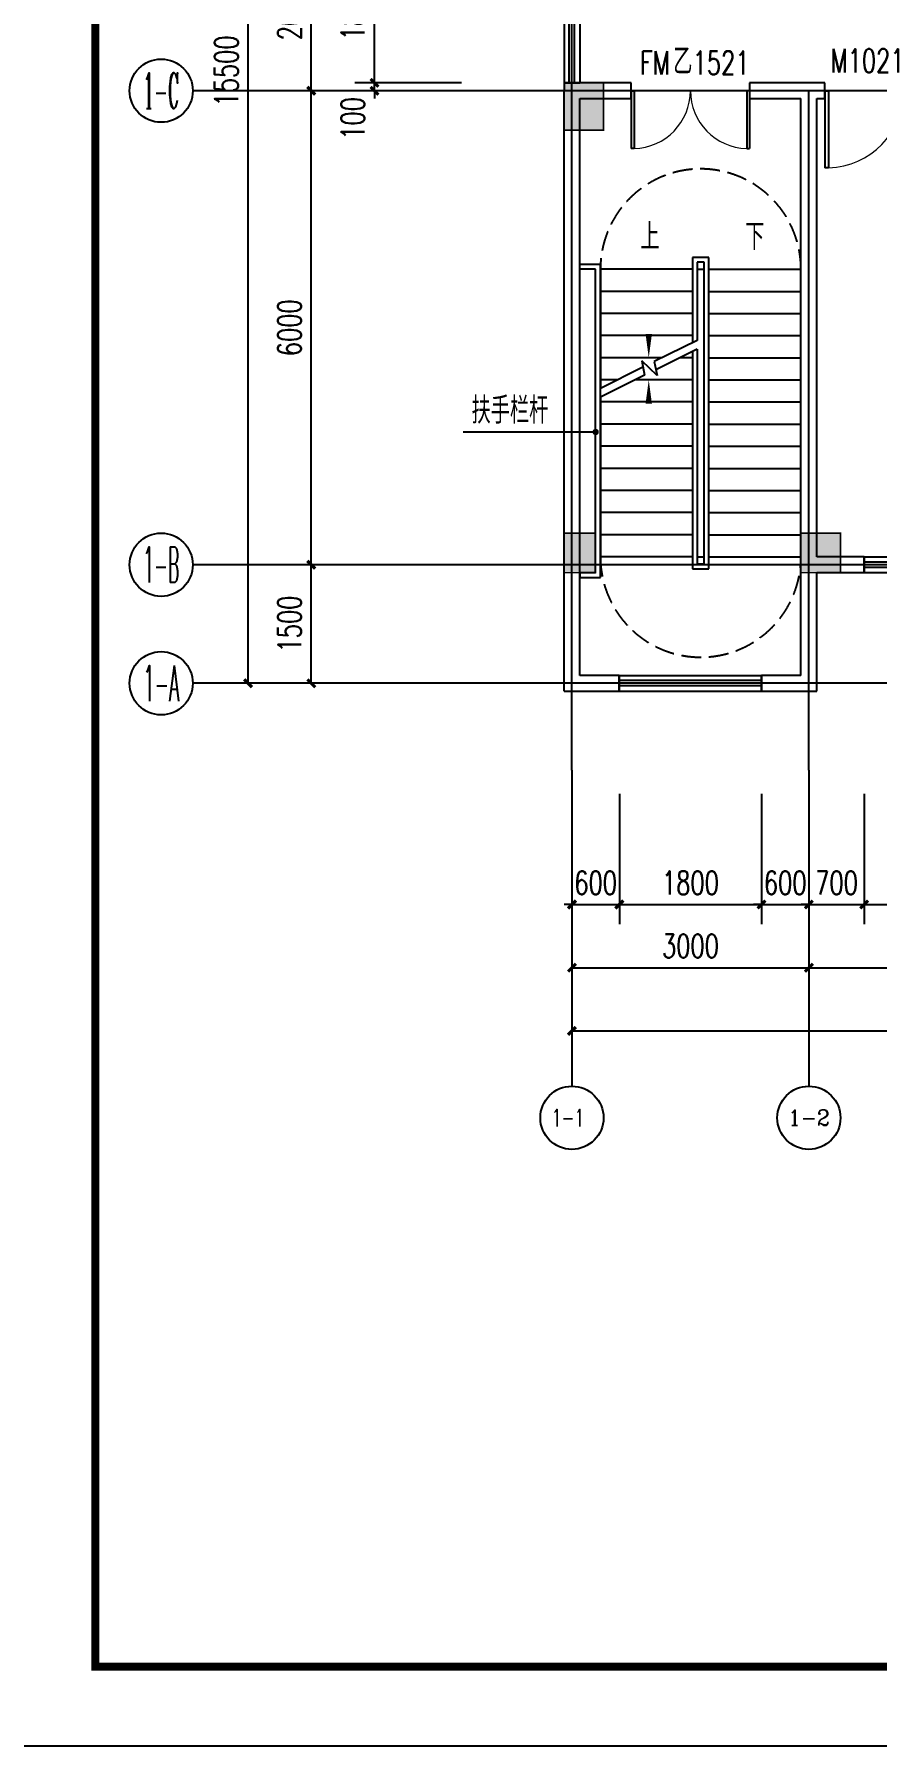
# Model space of a CAD drawing. Extents: x -6243262 to 3079315, y -2914302 to 172723.
# Drawn here: x -2495458 to -2484791, y -733350 to -711687 of the extents above; entities that cross this region are included whole.
import ezdxf
from ezdxf.enums import TextEntityAlignment as Align

# ---------------------------------------------------------------- set-up
doc = ezdxf.new("R2010")
doc.units = 0
doc.header["$LTSCALE"] = 1000
doc.linetypes.add('DASH', pattern=[0.35, 0.25, -0.1])
for name, color, linetype in [('0-柱网', 2, 'Continuous'), ('AXIS', 3, 'Continuous'), ('AXIS_TEXT', 7, 'Continuous'), ('DIM_LEAD', 3, 'Continuous'), ('DIM_SYMB', 3, 'Continuous'), ('DOOR_FIRE', 4, 'Continuous'), ('DOOR_FIRE_TEXT', 7, 'Continuous'), ('DOTE', 24, 'Continuous'), ('HANDRAIL', 3, 'Continuous'), ('PUB_DIM', 3, 'Continuous'), ('PUB_TITLE', 4, 'Continuous'), ('STAIR', 2, 'Continuous'), ('WALL', 9, 'Continuous'), ('WINDOW', 4, 'Continuous'), ('WINDOW_TEXT', 7, 'Continuous')]:
    doc.layers.add(name, color=color, linetype=linetype)
doc.styles.add('_TCH_AXIS', font='COMPLEX', dxfattribs={"bigfont": 'GBCBIG'})
doc.styles.add('_TCH_DIM', font='SIMPLEX', dxfattribs={"bigfont": 'GBCBIG'})
doc.styles.add('_TCH_DIM_T3', font='SIMPLEX', dxfattribs={"width": 0.705882, "bigfont": 'GBCBIG'})
doc.styles.add('_TCH_WINDOW', font='SIMPLEX', dxfattribs={"height": 3.5, "bigfont": 'GBCBIG'})
doc.styles.add('COMPLEX', font='COMPLEX')
doc.dimstyles.new('_TCH_ARCH&&100', dxfattribs={"dimtxt": 297.5, "dimasz": 100, "dimexe": 250, "dimexo": 300, "dimgap": 126.25, "dimtad": 1, "dimdec": 0, "dimzin": 0, "dimdsep": 46, "dimtxsty": '_TCH_DIM_T3', "dimblk": 'ARCHTICK', "dimcen": 0.09, "dimclrt": 7, "dimazin": 2, "dimtfac": 1, "dimtdec": 0, "dimtix": 1, "dimtmove": 2, "dimatfit": 3, "dimfxl": 0, "dimtolj": 1, "dimtzin": 0, "dimarcsym": 0})

# ---------------------------------------------------------------- blocks, each defined once
blk = doc.blocks.new('1#柱网')
at = {"layer": '0-柱网'}
for points in [[(494005, 85967), (494005, 85367), (494505, 85367), (494505, 85967)], [(494005, 80267), (494005, 79767), (494405, 79767), (494405, 80267)], [(497005, 80267), (497005, 79767), (497505, 79767), (497505, 80267)]]:
    blk.add_hatch(color=0, dxfattribs=at).paths.add_polyline_path(points)
at = {"layer": '0-柱网', "color": 0, "const_width": 20}
for points in [[(494005, 85967), (494005, 85367), (494505, 85367), (494505, 85967), (494005, 85967)], [(494005, 80267), (494005, 79767), (494405, 79767), (494405, 80267), (494005, 80267)], [(497005, 80267), (497005, 79767), (497505, 79767), (497505, 80267), (497005, 80267)]]:
    blk.add_lwpolyline(points, dxfattribs=at)
blk = doc.blocks.new('_AXISO')
at = {"color": 0}
blk.add_circle((0, 0), 0.5, dxfattribs=at)
at = {"layer": 'AXIS_TEXT', "color": 0, "style": 'COMPLEX', "width": 1.041667}
blk.add_attdef('A', text='', height=0.56, dxfattribs=at).set_placement((-0.25, -0.28), (0.25, -0.28), align=Align.FIT)
blk = doc.blocks.new('_ArchTick')
at = {"color": 0, "linetype": 'ByBlock', "const_width": 0.4}
blk.add_lwpolyline([(-0.5, -0.5), (0.5, 0.5)], dxfattribs=at)
blk = doc.blocks.new('*D985')
at = {"layer": 'Defpoints', "color": 0, "transparency": 16777216}
for p in [(-2491150, -710502), (-2489750, -710502), (-2489750, -712302)]:
    blk.add_point(p, dxfattribs=at)
at = {"layer": 'PUB_DIM', "color": 0, "lineweight": -2, "transparency": 16777216}
for p, q in [((-2490050, -710502), (-2491400, -710502)), ((-2491150, -712302), (-2491150, -710502)), ((-2490050, -712302), (-2491400, -712302))]:
    blk.add_line(p, q, dxfattribs=at)
at = {"layer": 'PUB_DIM', "color": 0, "lineweight": -2, "transparency": 16777216, "xscale": 100, "yscale": 100, "zscale": 100}
for p, rotation in [((-2491150, -710502), 90), ((-2491150, -712302), 270)]:
    blk.add_blockref('_ArchTick', p, dxfattribs=dict(at, rotation=rotation))
at = {"layer": 'PUB_DIM', "color": 7, "transparency": 16777216, "insert": (-2491425, -711402), "char_height": 297.5, "attachment_point": 5, "rotation": 90, "style": '_TCH_DIM_T3'}
blk.add_mtext('\\A1;1800', dxfattribs=at)
blk = doc.blocks.new('*D986')
at = {"layer": 'Defpoints', "color": 0, "transparency": 16777216}
for p in [(-2491150, -712302), (-2489750, -712302), (-2489750, -712402)]:
    blk.add_point(p, dxfattribs=at)
at = {"layer": 'PUB_DIM', "color": 0, "lineweight": -2, "transparency": 16777216}
for p, q in [((-2490050, -712302), (-2491400, -712302)), ((-2491150, -712302), (-2491150, -712202)), ((-2491150, -712402), (-2491150, -712302)), ((-2490050, -712402), (-2491400, -712402)), ((-2491150, -712402), (-2491150, -712502))]:
    blk.add_line(p, q, dxfattribs=at)
at = {"layer": 'PUB_DIM', "color": 0, "lineweight": -2, "transparency": 16777216, "xscale": 100, "yscale": 100, "zscale": 100}
for p, rotation in [((-2491150, -712302), 270), ((-2491150, -712402), 90)]:
    blk.add_blockref('_ArchTick', p, dxfattribs=dict(at, rotation=rotation))
at = {"layer": 'PUB_DIM', "color": 7, "transparency": 16777216, "insert": (-2491425, -712752), "char_height": 297.5, "attachment_point": 5, "rotation": 90, "style": '_TCH_DIM_T3'}
blk.add_mtext('\\A1;100', dxfattribs=at)
blk = doc.blocks.new('*D1074')
at = {"layer": 'Defpoints', "color": 0, "transparency": 16777216}
for p in [(-2484950, -721002), (-2481350, -721002), (-2481350, -722702)]:
    blk.add_point(p, dxfattribs=at)
at = {"layer": 'PUB_DIM', "color": 0, "lineweight": -2, "transparency": 16777216}
for p, q in [((-2484950, -721302), (-2484950, -722952)), ((-2481350, -721302), (-2481350, -722952)), ((-2484950, -722702), (-2481350, -722702))]:
    blk.add_line(p, q, dxfattribs=at)
at = {"layer": 'PUB_DIM', "color": 0, "lineweight": -2, "transparency": 16777216, "xscale": 100, "yscale": 100, "zscale": 100, "rotation": 180}
blk.add_blockref('_ArchTick', (-2484950, -722702), dxfattribs=at)
at = {"layer": 'PUB_DIM', "color": 0, "lineweight": -2, "transparency": 16777216, "xscale": 100, "yscale": 100, "zscale": 100}
blk.add_blockref('_ArchTick', (-2481350, -722702), dxfattribs=at)
at = {"layer": 'PUB_DIM', "color": 7, "transparency": 16777216, "insert": (-2483150, -722427), "char_height": 297.5, "attachment_point": 5, "style": '_TCH_DIM_T3'}
blk.add_mtext('\\A1;3600', dxfattribs=at)
blk = doc.blocks.new('*D1075')
at = {"layer": 'Defpoints', "color": 0, "transparency": 16777216}
for p in [(-2485650, -721002), (-2484950, -721002), (-2484950, -722702)]:
    blk.add_point(p, dxfattribs=at)
at = {"layer": 'PUB_DIM', "color": 0, "lineweight": -2, "transparency": 16777216}
for p, q in [((-2485650, -721302), (-2485650, -722952)), ((-2484950, -721302), (-2484950, -722952)), ((-2485650, -722702), (-2485750, -722702)), ((-2485650, -722702), (-2484950, -722702)), ((-2484950, -722702), (-2484850, -722702))]:
    blk.add_line(p, q, dxfattribs=at)
at = {"layer": 'PUB_DIM', "color": 0, "lineweight": -2, "transparency": 16777216, "xscale": 100, "yscale": 100, "zscale": 100}
blk.add_blockref('_ArchTick', (-2485650, -722702), dxfattribs=at)
at = {"layer": 'PUB_DIM', "color": 0, "lineweight": -2, "transparency": 16777216, "xscale": 100, "yscale": 100, "zscale": 100, "rotation": 180}
blk.add_blockref('_ArchTick', (-2484950, -722702), dxfattribs=at)
at = {"layer": 'PUB_DIM', "color": 7, "transparency": 16777216, "insert": (-2485300, -722427), "char_height": 297.5, "attachment_point": 5, "style": '_TCH_DIM_T3'}
blk.add_mtext('\\A1;700', dxfattribs=at)
blk = doc.blocks.new('*D1076')
at = {"layer": 'Defpoints', "color": 0, "transparency": 16777216}
for p in [(-2486250, -721002), (-2485650, -721002), (-2485650, -722702)]:
    blk.add_point(p, dxfattribs=at)
at = {"layer": 'PUB_DIM', "color": 0, "lineweight": -2, "transparency": 16777216}
for p, q in [((-2486250, -721302), (-2486250, -722952)), ((-2485650, -721302), (-2485650, -722952)), ((-2486250, -722702), (-2486350, -722702)), ((-2486250, -722702), (-2485650, -722702)), ((-2485650, -722702), (-2485550, -722702))]:
    blk.add_line(p, q, dxfattribs=at)
at = {"layer": 'PUB_DIM', "color": 0, "lineweight": -2, "transparency": 16777216, "xscale": 100, "yscale": 100, "zscale": 100}
blk.add_blockref('_ArchTick', (-2486250, -722702), dxfattribs=at)
at = {"layer": 'PUB_DIM', "color": 0, "lineweight": -2, "transparency": 16777216, "xscale": 100, "yscale": 100, "zscale": 100, "rotation": 180}
blk.add_blockref('_ArchTick', (-2485650, -722702), dxfattribs=at)
at = {"layer": 'PUB_DIM', "color": 7, "transparency": 16777216, "insert": (-2485950, -722427), "char_height": 297.5, "attachment_point": 5, "style": '_TCH_DIM_T3'}
blk.add_mtext('\\A1;600', dxfattribs=at)
blk = doc.blocks.new('*D1077')
at = {"layer": 'Defpoints', "color": 0, "transparency": 16777216}
for p in [(-2488050, -721002), (-2486250, -721002), (-2486250, -722702)]:
    blk.add_point(p, dxfattribs=at)
at = {"layer": 'PUB_DIM', "color": 0, "lineweight": -2, "transparency": 16777216}
for p, q in [((-2488050, -721302), (-2488050, -722952)), ((-2486250, -721302), (-2486250, -722952)), ((-2488050, -722702), (-2486250, -722702))]:
    blk.add_line(p, q, dxfattribs=at)
at = {"layer": 'PUB_DIM', "color": 0, "lineweight": -2, "transparency": 16777216, "xscale": 100, "yscale": 100, "zscale": 100, "rotation": 180}
blk.add_blockref('_ArchTick', (-2488050, -722702), dxfattribs=at)
at = {"layer": 'PUB_DIM', "color": 0, "lineweight": -2, "transparency": 16777216, "xscale": 100, "yscale": 100, "zscale": 100}
blk.add_blockref('_ArchTick', (-2486250, -722702), dxfattribs=at)
at = {"layer": 'PUB_DIM', "color": 7, "transparency": 16777216, "insert": (-2487150, -722427), "char_height": 297.5, "attachment_point": 5, "style": '_TCH_DIM_T3'}
blk.add_mtext('\\A1;1800', dxfattribs=at)
blk = doc.blocks.new('*D1078')
at = {"layer": 'Defpoints', "color": 0, "transparency": 16777216}
for p in [(-2488650, -721002), (-2488050, -721002), (-2488050, -722702)]:
    blk.add_point(p, dxfattribs=at)
at = {"layer": 'PUB_DIM', "color": 0, "lineweight": -2, "transparency": 16777216}
for p, q in [((-2488650, -721302), (-2488650, -722952)), ((-2488050, -721302), (-2488050, -722952)), ((-2488650, -722702), (-2488750, -722702)), ((-2488650, -722702), (-2488050, -722702)), ((-2488050, -722702), (-2487950, -722702))]:
    blk.add_line(p, q, dxfattribs=at)
at = {"layer": 'PUB_DIM', "color": 0, "lineweight": -2, "transparency": 16777216, "xscale": 100, "yscale": 100, "zscale": 100}
blk.add_blockref('_ArchTick', (-2488650, -722702), dxfattribs=at)
at = {"layer": 'PUB_DIM', "color": 0, "lineweight": -2, "transparency": 16777216, "xscale": 100, "yscale": 100, "zscale": 100, "rotation": 180}
blk.add_blockref('_ArchTick', (-2488050, -722702), dxfattribs=at)
at = {"layer": 'PUB_DIM', "color": 7, "transparency": 16777216, "insert": (-2488350, -722427), "char_height": 297.5, "attachment_point": 5, "style": '_TCH_DIM_T3'}
blk.add_mtext('\\A1;600', dxfattribs=at)
blk = doc.blocks.new('*D1341')
at = {"layer": 'AXIS', "color": 0, "lineweight": -2, "transparency": 16777216}
for p, q in [((-2490050, -718402), (-2492200, -718402)), ((-2491950, -719902), (-2491950, -718402)), ((-2490050, -719902), (-2492200, -719902))]:
    blk.add_line(p, q, dxfattribs=at)
at = {"layer": 'Defpoints', "color": 0, "transparency": 16777216}
for p in [(-2491950, -718402), (-2489750, -718402), (-2489750, -719902)]:
    blk.add_point(p, dxfattribs=at)
at = {"layer": 'AXIS', "color": 0, "lineweight": -2, "transparency": 16777216, "xscale": 100, "yscale": 100, "zscale": 100}
for p, rotation in [((-2491950, -718402), 90), ((-2491950, -719902), 270)]:
    blk.add_blockref('_ArchTick', p, dxfattribs=dict(at, rotation=rotation))
at = {"layer": 'AXIS', "color": 7, "transparency": 16777216, "insert": (-2492225, -719152), "char_height": 297.5, "attachment_point": 5, "rotation": 90, "style": '_TCH_DIM_T3'}
blk.add_mtext('\\A1;1500', dxfattribs=at)
blk = doc.blocks.new('*D1342')
at = {"layer": 'AXIS', "color": 0, "lineweight": -2, "transparency": 16777216}
for p, q in [((-2490050, -712402), (-2492200, -712402)), ((-2491950, -718402), (-2491950, -712402)), ((-2490050, -718402), (-2492200, -718402))]:
    blk.add_line(p, q, dxfattribs=at)
at = {"layer": 'Defpoints', "color": 0, "transparency": 16777216}
for p in [(-2491950, -712402), (-2489750, -712402), (-2489750, -718402)]:
    blk.add_point(p, dxfattribs=at)
at = {"layer": 'AXIS', "color": 0, "lineweight": -2, "transparency": 16777216, "xscale": 100, "yscale": 100, "zscale": 100}
for p, rotation in [((-2491950, -712402), 90), ((-2491950, -718402), 270)]:
    blk.add_blockref('_ArchTick', p, dxfattribs=dict(at, rotation=rotation))
at = {"layer": 'AXIS', "color": 7, "transparency": 16777216, "insert": (-2492225, -715402), "char_height": 297.5, "attachment_point": 5, "rotation": 90, "style": '_TCH_DIM_T3'}
blk.add_mtext('\\A1;6000', dxfattribs=at)
blk = doc.blocks.new('*D1343')
at = {"layer": 'AXIS', "color": 0, "lineweight": -2, "transparency": 16777216}
for p, q in [((-2490050, -710402), (-2492200, -710402)), ((-2491950, -712402), (-2491950, -710402)), ((-2490050, -712402), (-2492200, -712402))]:
    blk.add_line(p, q, dxfattribs=at)
at = {"layer": 'Defpoints', "color": 0, "transparency": 16777216}
for p in [(-2491950, -710402), (-2489750, -710402), (-2489750, -712402)]:
    blk.add_point(p, dxfattribs=at)
at = {"layer": 'AXIS', "color": 0, "lineweight": -2, "transparency": 16777216, "xscale": 100, "yscale": 100, "zscale": 100}
for p, rotation in [((-2491950, -710402), 90), ((-2491950, -712402), 270)]:
    blk.add_blockref('_ArchTick', p, dxfattribs=dict(at, rotation=rotation))
at = {"layer": 'AXIS', "color": 7, "transparency": 16777216, "insert": (-2492225, -711402), "char_height": 297.5, "attachment_point": 5, "rotation": 90, "style": '_TCH_DIM_T3'}
blk.add_mtext('\\A1;2000', dxfattribs=at)
blk = doc.blocks.new('*D1347')
at = {"layer": 'AXIS', "color": 0, "lineweight": -2, "transparency": 16777216}
for p, q in [((-2490050, -704402), (-2493000, -704402)), ((-2492750, -719902), (-2492750, -704402)), ((-2490050, -719902), (-2493000, -719902))]:
    blk.add_line(p, q, dxfattribs=at)
at = {"layer": 'Defpoints', "color": 0, "transparency": 16777216}
for p in [(-2492750, -704402), (-2489750, -704402), (-2489750, -719902)]:
    blk.add_point(p, dxfattribs=at)
at = {"layer": 'AXIS', "color": 0, "lineweight": -2, "transparency": 16777216, "xscale": 100, "yscale": 100, "zscale": 100}
for p, rotation in [((-2492750, -704402), 90), ((-2492750, -719902), 270)]:
    blk.add_blockref('_ArchTick', p, dxfattribs=dict(at, rotation=rotation))
at = {"layer": 'AXIS', "color": 7, "transparency": 16777216, "insert": (-2493025, -712152), "char_height": 297.5, "attachment_point": 5, "rotation": 90, "style": '_TCH_DIM_T3'}
blk.add_mtext('\\A1;15500', dxfattribs=at)
blk = doc.blocks.new('*D1378')
at = {"layer": 'AXIS', "color": 0, "lineweight": -2, "transparency": 16777216}
for p, q in [((-2485650, -721302), (-2485650, -723752)), ((-2480650, -721302), (-2480650, -723752)), ((-2485650, -723502), (-2480650, -723502))]:
    blk.add_line(p, q, dxfattribs=at)
at = {"layer": 'Defpoints', "color": 0, "transparency": 16777216}
for p in [(-2485650, -721002), (-2480650, -721002), (-2480650, -723502)]:
    blk.add_point(p, dxfattribs=at)
at = {"layer": 'AXIS', "color": 0, "lineweight": -2, "transparency": 16777216, "xscale": 100, "yscale": 100, "zscale": 100, "rotation": 180}
blk.add_blockref('_ArchTick', (-2485650, -723502), dxfattribs=at)
at = {"layer": 'AXIS', "color": 0, "lineweight": -2, "transparency": 16777216, "xscale": 100, "yscale": 100, "zscale": 100}
blk.add_blockref('_ArchTick', (-2480650, -723502), dxfattribs=at)
at = {"layer": 'AXIS', "color": 7, "transparency": 16777216, "insert": (-2483150, -723227), "char_height": 297.5, "attachment_point": 5, "style": '_TCH_DIM_T3'}
blk.add_mtext('\\A1;5000', dxfattribs=at)
blk = doc.blocks.new('*D1379')
at = {"layer": 'AXIS', "color": 0, "lineweight": -2, "transparency": 16777216}
for p, q in [((-2488650, -721302), (-2488650, -723752)), ((-2485650, -721302), (-2485650, -723752)), ((-2488650, -723502), (-2485650, -723502))]:
    blk.add_line(p, q, dxfattribs=at)
at = {"layer": 'Defpoints', "color": 0, "transparency": 16777216}
for p in [(-2488650, -721002), (-2485650, -721002), (-2485650, -723502)]:
    blk.add_point(p, dxfattribs=at)
at = {"layer": 'AXIS', "color": 0, "lineweight": -2, "transparency": 16777216, "xscale": 100, "yscale": 100, "zscale": 100, "rotation": 180}
blk.add_blockref('_ArchTick', (-2488650, -723502), dxfattribs=at)
at = {"layer": 'AXIS', "color": 0, "lineweight": -2, "transparency": 16777216, "xscale": 100, "yscale": 100, "zscale": 100}
blk.add_blockref('_ArchTick', (-2485650, -723502), dxfattribs=at)
at = {"layer": 'AXIS', "color": 7, "transparency": 16777216, "insert": (-2487150, -723227), "char_height": 297.5, "attachment_point": 5, "style": '_TCH_DIM_T3'}
blk.add_mtext('\\A1;3000', dxfattribs=at)
blk = doc.blocks.new('*D1380')
at = {"layer": 'AXIS', "color": 0, "lineweight": -2, "transparency": 16777216}
for p, q in [((-2488650, -721302), (-2488650, -724552)), ((-2448650, -721302), (-2448650, -724552)), ((-2488650, -724302), (-2448650, -724302))]:
    blk.add_line(p, q, dxfattribs=at)
at = {"layer": 'Defpoints', "color": 0, "transparency": 16777216}
for p in [(-2488650, -721002), (-2448650, -721002), (-2448650, -724302)]:
    blk.add_point(p, dxfattribs=at)
at = {"layer": 'AXIS', "color": 0, "lineweight": -2, "transparency": 16777216, "xscale": 100, "yscale": 100, "zscale": 100, "rotation": 180}
blk.add_blockref('_ArchTick', (-2488650, -724302), dxfattribs=at)
at = {"layer": 'AXIS', "color": 0, "lineweight": -2, "transparency": 16777216, "xscale": 100, "yscale": 100, "zscale": 100}
blk.add_blockref('_ArchTick', (-2448650, -724302), dxfattribs=at)
at = {"layer": 'AXIS', "color": 7, "transparency": 16777216, "insert": (-2468650, -724027), "char_height": 297.5, "attachment_point": 5, "style": '_TCH_DIM_T3'}
blk.add_mtext('\\A1;40000', dxfattribs=at)
blk = doc.blocks.new('$WINLIB2D$00000001')
at = {"color": 0}
for points in [[(-0.5, 0.5), (-0.5, -0.5)], [(-0.5, 0.5), (0.5, 0.5)], [(0.5, -0.5), (0.5, 0.5)], [(0.5, 0.1667), (-0.5, 0.1667)], [(0.5, -0.1667), (-0.5, -0.1667)], [(-0.5, -0.5), (0.5, -0.5)]]:
    blk.add_lwpolyline(points, dxfattribs=at)
blk = doc.blocks.new('$DorLib2D$00000002')
at = {"color": 0}
for p, q in [((-0.5, 0), (-0.5, 0.4875)), ((-0.475, 0.4875), (-0.5, 0.4875)), ((-0.475, 0), (-0.475, 0.4875)), ((0.475, 0), (0.475, 0.4875)), ((0.475, 0.4875), (0.5, 0.4875)), ((0.5, 0), (0.5, 0.4875)), ((-0.5, 0), (-0.475, 0)), ((0.5, 0), (0.475, 0))]:
    blk.add_line(p, q, dxfattribs=at)
at = {"color": 0, "lineweight": 13}
for centre, start, end in [((-0.4875, 0), 0, 88.53072), ((0.4875, 0), 91.46928, 180)]:
    blk.add_arc(centre, 0.4875, start, end, dxfattribs=at)
blk = doc.blocks.new('$DorLib2D$00000001')
at = {"color": 0}
for p, q in [((0.45, 0.975), (0.5, 0.975)), ((0.45, 0), (0.45, 0.975)), ((0.5, 0), (0.5, 0.975)), ((0.5, 0), (0.45, 0))]:
    blk.add_line(p, q, dxfattribs=at)
at = {"color": 0, "lineweight": 13}
blk.add_arc((0.475, 0), 0.975, 91.4693, 180, dxfattribs=at)

msp = doc.modelspace()

# ---------------------------------------------------------------- linework, layer by layer
at = {"color": 8, "linetype": 'DASH'}
for centre, start, end in [((-2487020.4, -714661.6), 359.99984, 180.00017), ((-2487020.4, -718301.6), 179.99983, 0.00016)]:
    msp.add_arc(centre, 1270, start, end, dxfattribs=at)
at = {"layer": 'AXIS'}
for p, q in [((-2489750.4, -712401.6), (-2493450.4, -712401.6)), ((-2489750.4, -718401.6), (-2493450.4, -718401.6)), ((-2489750.4, -719901.6), (-2493450.4, -719901.6)), ((-2488650.4, -721001.6), (-2488650.4, -725001.6)), ((-2485650.4, -721001.6), (-2485650.4, -725001.6))]:
    msp.add_line(p, q, dxfattribs=at)
at = {"layer": 'DIM_LEAD'}
for p, q in [((-2488934.1, -716721.6), (-2490026.3, -716721.6)), ((-2488350.4, -716721.6), (-2488934.1, -716721.6))]:
    msp.add_line(p, q, dxfattribs=at)
at = {"layer": 'DIM_LEAD', "const_width": 40}
msp.add_lwpolyline([(-2488330.4, -716721.6, 1), (-2488370.4, -716721.6, 1)], format="xyb", close=True, dxfattribs=at)
at = {"layer": 'DIM_SYMB'}
for points in [[(-2487677.9, -714521.6, 0, 0, 0), (-2487677.9, -715781.6, 0, 80, 0), (-2487677.9, -715481.6, 0, 0, 0)], [(-2486362.9, -714521.6, 0, 0, 0), (-2486362.9, -719051.6, 0, 0, 0), (-2487677.9, -719051.6, 0, 0, 0), (-2487677.9, -716061.6, 0, 80, 0), (-2487677.9, -716361.6, 0, 0, 0)]]:
    msp.add_lwpolyline(points, format="xyseb", dxfattribs=at)
at = {"layer": 'DOTE'}
for p, q in [((-2488650.4, -721001.6), (-2488650.4, -700301.6)), ((-2447550.4, -712401.6), (-2489750.4, -712401.6)), ((-2485650.4, -721001.6), (-2485650.4, -712401.6)), ((-2447550.4, -718401.6), (-2489750.4, -718401.6)), ((-2447550.4, -719901.6), (-2489750.4, -719901.6))]:
    msp.add_line(p, q, dxfattribs=at)
at = {"layer": 'HANDRAIL'}
for p, q in [((-2488290.4, -714601.6), (-2488550.4, -714601.6)), ((-2488550.4, -714661.6), (-2488550.4, -714601.6)), ((-2488350.4, -714661.6), (-2488550.4, -714661.6)), ((-2488350.4, -718501.6), (-2488350.4, -714661.6)), ((-2488290.4, -718561.6), (-2488290.4, -714601.6)), ((-2488550.4, -718501.6), (-2488350.4, -718501.6)), ((-2488550.4, -718501.6), (-2488550.4, -718561.6)), ((-2488550.4, -718561.6), (-2488290.4, -718561.6))]:
    msp.add_line(p, q, dxfattribs=at)
at = {"layer": 'PUB_TITLE'}
msp.add_lwpolyline([(-2496182.9, -733350.5), (-2436782.9, -733350.5), (-2436782.9, -691350.5), (-2496182.9, -691350.5)], close=True, dxfattribs=at)
at = {"layer": 'PUB_TITLE', "const_width": 100}
msp.add_lwpolyline([(-2494682.9, -732350.5), (-2437782.9, -732350.5), (-2437782.9, -692350.5), (-2494682.9, -692350.5)], close=True, dxfattribs=at)
at = {"layer": 'STAIR'}
for p, q in [((-2488290.4, -714661.6), (-2488290.4, -716168.9)), ((-2487125.4, -714661.6), (-2488290.4, -714661.6)), ((-2486915.4, -714511.6), (-2487125.4, -714511.6)), ((-2487125.4, -714511.6), (-2487125.4, -715592.4)), ((-2486975.4, -714571.6), (-2487065.4, -714571.6)), ((-2487065.4, -714571.6), (-2487065.4, -715562.7)), ((-2487065.4, -714661.6), (-2487065.4, -715562.7)), ((-2487065.4, -714661.6), (-2486975.4, -714661.6)), ((-2486975.4, -718391.6), (-2486975.4, -714571.6)), ((-2486975.4, -718301.6), (-2486975.4, -714661.6)), ((-2486915.4, -718451.6), (-2486915.4, -714511.6)), ((-2486915.4, -714661.6), (-2485750.4, -714661.6)), ((-2485750.4, -718301.6), (-2485750.4, -714661.6)), ((-2487125.4, -714941.6), (-2488290.4, -714941.6)), ((-2486915.4, -714941.6), (-2485750.4, -714941.6)), ((-2487125.4, -715221.6), (-2488290.4, -715221.6)), ((-2486915.4, -715221.6), (-2485750.4, -715221.6)), ((-2487125.4, -715501.6), (-2488290.4, -715501.6)), ((-2486915.4, -715501.6), (-2485750.4, -715501.6)), ((-2487065.4, -715562.7), (-2487607.5, -715831)), ((-2487065.4, -715674.2), (-2487587.2, -715932.5)), ((-2487125.4, -715703.9), (-2487125.4, -718451.6)), ((-2487065.4, -715674.2), (-2487065.4, -718301.6)), ((-2487065.4, -715674.2), (-2487065.4, -718391.6)), ((-2487507.7, -715781.6), (-2488290.4, -715781.6)), ((-2487750.7, -715901.8), (-2488290.4, -716168.9)), ((-2487572.5, -716005.9), (-2487767, -715820.2)), ((-2487767, -715820.2), (-2487730.3, -716003.3)), ((-2487607.5, -715831), (-2487572.5, -716005.9)), ((-2487125.4, -715781.6), (-2487282.2, -715781.6)), ((-2486915.4, -715781.6), (-2485750.4, -715781.6)), ((-2487730.3, -716003.3), (-2488290.4, -716280.5)), ((-2488073.5, -716061.6), (-2488290.4, -716061.6)), ((-2487125.4, -716061.6), (-2487848.1, -716061.6)), ((-2486915.4, -716061.6), (-2485750.4, -716061.6)), ((-2488290.4, -716280.5), (-2488290.4, -718301.6)), ((-2487125.4, -716341.6), (-2488290.4, -716341.6)), ((-2486915.4, -716341.6), (-2485750.4, -716341.6)), ((-2487125.4, -716621.6), (-2488290.4, -716621.6)), ((-2486915.4, -716621.6), (-2485750.4, -716621.6)), ((-2487125.4, -716901.6), (-2488290.4, -716901.6)), ((-2486915.4, -716901.6), (-2485750.4, -716901.6)), ((-2487125.4, -717181.6), (-2488290.4, -717181.6)), ((-2486915.4, -717181.6), (-2485750.4, -717181.6)), ((-2487125.4, -717461.6), (-2488290.4, -717461.6)), ((-2486915.4, -717461.6), (-2485750.4, -717461.6)), ((-2487125.4, -717741.6), (-2488290.4, -717741.6)), ((-2486915.4, -717741.6), (-2485750.4, -717741.6)), ((-2487125.4, -718021.6), (-2488290.4, -718021.6)), ((-2486915.4, -718021.6), (-2485750.4, -718021.6)), ((-2487125.4, -718301.6), (-2488290.4, -718301.6)), ((-2487065.4, -718301.6), (-2486975.4, -718301.6)), ((-2486915.4, -718301.6), (-2485750.4, -718301.6)), ((-2487125.4, -718451.6), (-2486915.4, -718451.6)), ((-2487065.4, -718391.6), (-2486975.4, -718391.6))]:
    msp.add_line(p, q, dxfattribs=at)
at = {"layer": 'WALL'}
for p, q in [((-2488550.4, -712301.6), (-2488750.4, -712301.6)), ((-2488750.4, -712301.6), (-2488750.4, -712401.6)), ((-2487900.4, -712301.6), (-2488550.4, -712301.6)), ((-2487900.4, -712501.6), (-2487900.4, -712301.6)), ((-2485650.4, -712301.6), (-2486400.4, -712301.6)), ((-2486400.4, -712301.6), (-2486400.4, -712501.6)), ((-2485450.4, -712301.6), (-2485650.4, -712301.6)), ((-2485450.4, -712501.6), (-2485450.4, -712301.6)), ((-2488750.4, -720001.6), (-2488750.4, -712401.6)), ((-2488550.4, -712501.6), (-2487900.4, -712501.6)), ((-2488550.4, -719801.6), (-2488550.4, -712501.6)), ((-2486400.4, -712501.6), (-2485750.4, -712501.6)), ((-2485750.4, -718401.6), (-2485750.4, -712501.6)), ((-2485550.4, -712501.6), (-2485450.4, -712501.6)), ((-2485550.4, -718301.6), (-2485550.4, -712501.6)), ((-2484950.4, -718301.6), (-2485550.4, -718301.6)), ((-2484950.4, -718501.6), (-2484950.4, -718301.6)), ((-2485750.4, -719801.6), (-2485750.4, -718401.6)), ((-2485550.4, -718501.6), (-2484950.4, -718501.6)), ((-2485550.4, -720001.6), (-2485550.4, -718501.6)), ((-2488050.4, -719801.6), (-2488550.4, -719801.6)), ((-2488050.4, -720001.6), (-2488050.4, -719801.6)), ((-2485750.4, -719801.6), (-2486250.4, -719801.6)), ((-2486250.4, -719801.6), (-2486250.4, -720001.6)), ((-2488750.4, -720001.6), (-2488050.4, -720001.6)), ((-2486250.4, -720001.6), (-2485550.4, -720001.6))]:
    msp.add_line(p, q, dxfattribs=at)

# ---------------------------------------------------------------- block references
at = {"layer": '0-柱网'}
msp.add_blockref('1#柱网', (-2982755.4, -798268.8), dxfattribs=at)
at = {"layer": 'AXIS'}
ref = msp.add_blockref('_AXISO', (-2493850.4, -712401.6), dxfattribs=dict(at, xscale=800, yscale=800, zscale=800))
ref.add_attrib('A', '1-C', dxfattribs={"layer": 'AXIS_TEXT', "height": 452.55, "style": '_TCH_AXIS', "width": 0.375}).set_placement((-2494076.7, -712627.8), (-2493624.1, -712627.8), align=Align.FIT)
ref = msp.add_blockref('_AXISO', (-2493850.4, -718401.6), dxfattribs=dict(at, xscale=800, yscale=800, zscale=800))
ref.add_attrib('A', '1-B', dxfattribs={"layer": 'AXIS_TEXT', "height": 452.55, "style": '_TCH_AXIS', "width": 0.362069}).set_placement((-2494076.7, -718627.8), (-2493624.1, -718627.8), align=Align.FIT)
ref = msp.add_blockref('_AXISO', (-2493850.4, -719901.6), dxfattribs=dict(at, xscale=800, yscale=800, zscale=800))
ref.add_attrib('A', '1-A', dxfattribs={"layer": 'AXIS_TEXT', "height": 452.55, "style": '_TCH_AXIS', "width": 0.355932}).set_placement((-2494076.7, -720127.8), (-2493624.1, -720127.8), align=Align.FIT)
at = {"layer": 'AXIS', "color": 8}
ref = msp.add_blockref('_AXISO', (-2488650.4, -725401.6), dxfattribs=dict(at, xscale=800, yscale=800, zscale=800))
ref.add_attrib('A', '1-1 ', dxfattribs={"layer": 'AXIS_TEXT', "height": 216.85, "style": '_TCH_AXIS', "width": 0.649351}).set_placement((-2488908.5, -725510), (-2488392.2, -725510), align=Align.FIT)
ref = msp.add_blockref('_AXISO', (-2485650.4, -725401.6), dxfattribs=dict(at, xscale=800, yscale=800, zscale=800))
ref.add_attrib('A', '1-2', dxfattribs={"layer": 'AXIS_TEXT', "height": 199.75, "style": '_TCH_AXIS'}).set_placement((-2485912, -725501.4), (-2485388.8, -725501.4), align=Align.FIT)
at = {"layer": 'DOOR_FIRE', "xscale": 1500, "yscale": 1500, "zscale": 200, "rotation": 180}
msp.add_blockref('$DorLib2D$00000002', (-2487150.4, -712401.6), dxfattribs=at)
at = {"layer": 'WINDOW', "yscale": -200}
for p, xscale, zscale, rotation in [((-2488650.4, -711401.6), -1800.00000000004, -1800.00000000004, 90), ((-2483150.4, -718401.6), -3600, -3600, 180), ((-2487150.4, -719901.6), -1800, -1800, 180)]:
    msp.add_blockref('$WINLIB2D$00000001', p, dxfattribs=dict(at, xscale=xscale, zscale=zscale, rotation=rotation))
at = {"layer": 'WINDOW'}
ref = msp.add_blockref('$DorLib2D$00000001', (-2484950.4, -712401.6), dxfattribs=dict(at, xscale=1000, yscale=1000, zscale=1000, rotation=180))
ref.add_attrib('A', 'M1021', (-2485375.4, -712170.4), dxfattribs={"layer": 'WINDOW_TEXT', "height": 297.5, "style": '_TCH_WINDOW', "width": 0.705882})

# ---------------------------------------------------------------- texts
at = {"layer": 'DIM_LEAD', "color": 7, "style": '_TCH_DIM'}
msp.add_text('扶手栏杆', height=337.59, dxfattribs=at).set_placement((-2489921.3, -716616.6))
at = {"layer": 'DIM_SYMB', "color": 7, "style": '_TCH_DIM'}
for s, p in [('上', (-2487782.1, -714416.6)), ('下', (-2486457.8, -714416.6))]:
    msp.add_text(s, height=337.6, dxfattribs=at).set_placement(p)
at = {"layer": 'DOOR_FIRE_TEXT', "style": '_TCH_WINDOW'}
msp.add_text('乙', height=337.6, dxfattribs=at).set_placement((-2487368.3, -712196.7))
at = {"layer": 'DOOR_FIRE_TEXT', "style": '_TCH_WINDOW', "width": 0.705882}
for s, p in [('FM', (-2487788.3, -712196.7)), ('1521', (-2487122.5, -712196.7))]:
    msp.add_text(s, height=297.5, dxfattribs=at).set_placement(p)

# ---------------------------------------------------------------- dimensions: what is measured, and where the dimension line sits
at = {"layer": 'AXIS'}
for p1, p2, distance, picture, middle in [((-2489750.4, -719901.6), (-2489750.4, -704401.6), 3000, '*D1347', (-2493025.4, -712151.6)), ((-2489750.4, -712401.6), (-2489750.4, -710401.6), 2200, '*D1343', (-2492225.4, -711401.6)), ((-2489750.4, -718401.6), (-2489750.4, -712401.6), 2200, '*D1342', (-2492225.4, -715401.6)), ((-2489750.4, -719901.6), (-2489750.4, -718401.6), 2200, '*D1341', (-2492225.4, -719151.6)), ((-2488650.4, -721001.6), (-2485650.4, -721001.6), -2500, '*D1379', (-2487150.4, -723226.6)), ((-2488650.4, -721001.6), (-2448650.4, -721001.6), -3300, '*D1380', (-2468650.4, -724026.6)), ((-2485650.4, -721001.6), (-2480650.4, -721001.6), -2500, '*D1378', (-2483150.4, -723226.6))]:
    dim = msp.add_aligned_dim(p1=p1, p2=p2, distance=distance, dimstyle='_TCH_ARCH&&100', dxfattribs=at)
    dim.commit()
    dim.dimension.update_dxf_attribs({"geometry": picture, "text_midpoint": middle})
at = {"layer": 'PUB_DIM'}
for p1, p2, distance, picture, middle in [((-2489750.4, -712301.6), (-2489750.4, -710501.6), 1400, '*D985', (-2491425.4, -711401.6)), ((-2488650.4, -721001.6), (-2488050.4, -721001.6), -1700, '*D1078', (-2488350.4, -722426.6)), ((-2488050.4, -721001.6), (-2486250.4, -721001.6), -1700, '*D1077', (-2487150.4, -722426.6)), ((-2486250.4, -721001.6), (-2485650.4, -721001.6), -1700, '*D1076', (-2485950.4, -722426.6)), ((-2485650.4, -721001.6), (-2484950.4, -721001.6), -1700, '*D1075', (-2485300.4, -722426.6)), ((-2484950.4, -721001.6), (-2481350.4, -721001.6), -1700, '*D1074', (-2483150.4, -722426.6))]:
    dim = msp.add_aligned_dim(p1=p1, p2=p2, distance=distance, dimstyle='_TCH_ARCH&&100', dxfattribs=at)
    dim.commit()
    dim.dimension.update_dxf_attribs({"geometry": picture, "text_midpoint": middle})
dim = msp.add_linear_dim(base=(-2491150.4, -712301.6), p1=(-2489750.4, -712401.6), p2=(-2489750.4, -712301.6), angle=90, dimstyle='_TCH_ARCH&&100', dxfattribs=at)
dim.commit()
dim.dimension.update_dxf_attribs({"geometry": '*D986', "text_midpoint": (-2491425.4, -712751.6), "dimtype": 129})

doc.saveas('drawing.dxf')
